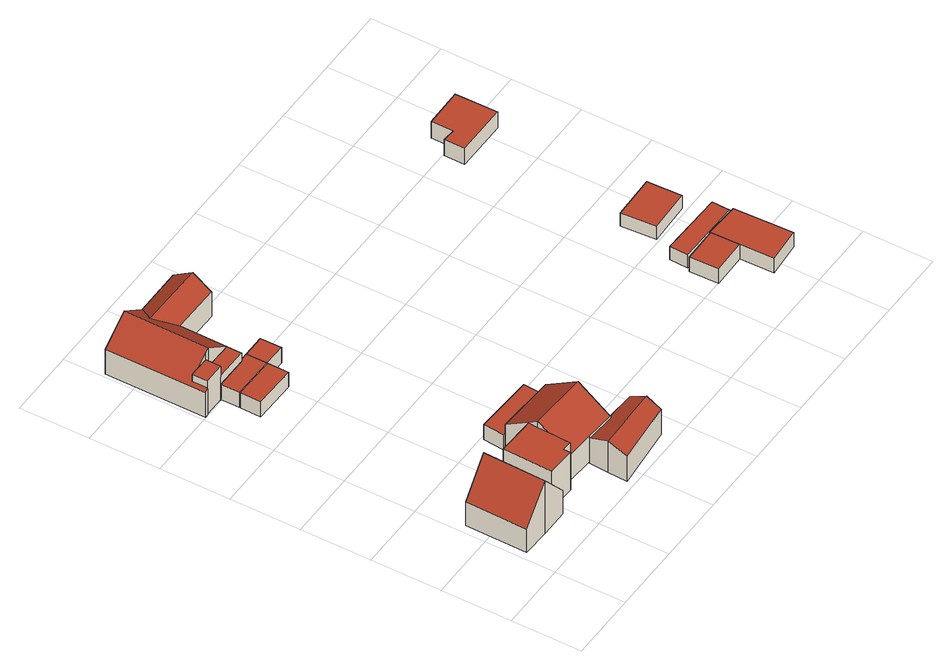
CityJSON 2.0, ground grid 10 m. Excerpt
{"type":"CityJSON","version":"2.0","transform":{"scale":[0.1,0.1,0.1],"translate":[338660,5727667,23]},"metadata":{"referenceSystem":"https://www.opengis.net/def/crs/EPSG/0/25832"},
"CityObjects":{
"building1":{"type":"Building","attributes":{"Gemeindeschluessel":"05170048","Geometrietyp2DReferenz":"3000","function":"31001_1010"},"address":[{"country":"Germany","locality":"Wesel","thoroughfareNumber":"4","thoroughfareName":"An der Eintrachtskate"}],"children":["building1-1","building1-2"]},
"building1-1":{"type":"BuildingPart","attributes":{"roofType":"3100","measuredHeight":8.76},"parents":["building1"],"geometry":[{"type":"Solid","lod":"2","boundaries":[[[[0,1,2,3]],[[4,5,1,0]],[[6,7,5,4]],[[8,9,7,6]],[[10,11,9,8]],[[12,13,11,10]],[[14,15,13,12]],[[0,3,14,12,10,4]],[[8,6,4,10]],[[1,5,7,9,11,13,15,2]],[[14,3,2,15]]]],"semantics":{"surfaces":[{"type":"WallSurface"},{"type":"RoofSurface"},{"type":"GroundSurface"},{"type":"ClosureSurface"}],"values":[[0,0,0,0,0,0,0,1,1,2,3]]}}]},
"building1-2":{"type":"BuildingPart","attributes":{"roofType":"9999","measuredHeight":6.28},"address":[{"country":"Germany","locality":"Wesel","thoroughfareNumber":"4","thoroughfareName":"An der Eintrachtskate"}],"parents":["building1"],"geometry":[{"type":"MultiSurface","lod":"2","boundaries":[[[16,17,18,19,20,21]],[[20,19,14,3]],[[18,22,15,19]],[[17,23,22,18]],[[16,24,23,17]],[[21,25,24,16]],[[20,2,25,21]],[[3,14,15,2]],[[15,22,23,24,25,2]]],"semantics":{"surfaces":[{"type":"RoofSurface"},{"type":"WallSurface"},{"type":"GroundSurface"}],"values":[0,1,1,1,1,1,1,1,2]}}]},
"building2":{"type":"Building","attributes":{"Geometrietyp2DReferenz":"3000","Gemeindeschluessel":"05170048","function":"31001_2463","roofType":"1000","measuredHeight":2.46},"address":[{"country":"Germany","locality":"Wesel","thoroughfareNumber":"6","thoroughfareName":"An der Eintrachtskate"}],"geometry":[{"type":"Solid","lod":"2","boundaries":[[[[26,27,28,29]],[[30,31,27,26]],[[32,33,31,30]],[[34,35,33,32]],[[29,28,35,34]],[[32,30,26,29,34]],[[27,31,33,35,28]]]],"semantics":{"surfaces":[{"type":"WallSurface"},{"type":"RoofSurface"},{"type":"GroundSurface"}],"values":[[0,0,0,0,0,1,2]]}}]},
"building3":{"type":"Building","attributes":{"Geometrietyp2DReferenz":"3000","Gemeindeschluessel":"05170048","function":"31001_2463","roofType":"1000","measuredHeight":2.45},"address":[{"country":"Germany","locality":"Wesel","thoroughfareNumber":"6","thoroughfareName":"An der Eintrachtskate"}],"geometry":[{"type":"Solid","lod":"2","boundaries":[[[[36,37,38,39]],[[40,41,37,36]],[[42,43,41,40]],[[29,28,43,42]],[[34,35,28,29]],[[39,38,35,34]],[[29,42,40,36,39,34]],[[37,41,43,28,35,38]]]],"semantics":{"surfaces":[{"type":"WallSurface"},{"type":"RoofSurface"},{"type":"GroundSurface"}],"values":[[0,0,0,0,0,0,1,2]]}}]},
"building4":{"type":"Building","attributes":{"Geometrietyp2DReferenz":"3000","Gemeindeschluessel":"05170048","function":"31001_1010","roofType":"3100","measuredHeight":7.29},"address":[{"country":"Germany","locality":"Wesel","thoroughfareNumber":"4","thoroughfareName":"An der Eintrachtskate"}],"geometry":[{"type":"Solid","lod":"2","boundaries":[[[[44,23,45,46]],[[47,48,23,44]],[[49,22,48,47]],[[50,51,22,49]],[[52,53,51,50]],[[54,55,53,52]],[[56,57,55,54]],[[58,59,57,56]],[[46,45,59,58]],[[44,46,58,56,54,47]],[[52,50,49,47,54]],[[23,48,22,51,53,55,57,59,45]]]],"semantics":{"surfaces":[{"type":"WallSurface"},{"type":"RoofSurface"},{"type":"GroundSurface"}],"values":[[0,0,0,0,0,0,0,0,0,1,1,2]]}}]},
"building5":{"type":"Building","attributes":{"Geometrietyp2DReferenz":"3000","Gemeindeschluessel":"05170048","function":"31001_2463","roofType":"3100","measuredHeight":5.3},"address":[{"country":"Germany","locality":"Wesel","thoroughfareNumber":"4","thoroughfareName":"An der Eintrachtskate"}],"geometry":[{"type":"Solid","lod":"2","boundaries":[[[[60,61,62,63]],[[64,65,61,60]],[[66,67,65,64]],[[68,69,67,66]],[[70,71,69,68]],[[72,73,71,70]],[[74,75,73,72]],[[63,62,75,74]],[[70,68,66,64,60,72]],[[63,74,72,60]],[[61,65,67,69,71,73,75,62]]]],"semantics":{"surfaces":[{"type":"WallSurface"},{"type":"RoofSurface"},{"type":"GroundSurface"}],"values":[[0,0,0,0,0,0,0,0,1,1,2]]}}]},
"building6":{"type":"Building","attributes":{"Geometrietyp2DReferenz":"3000","Gemeindeschluessel":"05170048","function":"31001_2463","roofType":"1000","measuredHeight":2.48},"geometry":[{"type":"Solid","lod":"2","boundaries":[[[[76,77,78,79]],[[80,81,77,76]],[[82,83,81,80]],[[79,78,83,82]],[[80,76,79,82]],[[77,81,83,78]]]],"semantics":{"surfaces":[{"type":"WallSurface"},{"type":"RoofSurface"},{"type":"GroundSurface"}],"values":[[0,0,0,0,1,2]]}}]},
"building7":{"type":"Building","attributes":{"Gemeindeschluessel":"05170048","Geometrietyp2DReferenz":"3000","function":"31001_1010"},"address":[{"country":"Germany","locality":"Wesel","thoroughfareNumber":"6","thoroughfareName":"An der Eintrachtskate"}],"children":["building7-1","building7-2","building7-3","building7-4"]},
"building7-1":{"type":"BuildingPart","attributes":{"roofType":"3100","measuredHeight":7.23},"parents":["building7"],"geometry":[{"type":"MultiSurface","lod":"2","boundaries":[[[84,85,86,87]],[[88,89,85,84]],[[90,91,89,88]],[[92,93,91,90]],[[94,95,96,97]],[[88,84,87,98,99,100,90]],[[101,102,86,85,89,91,93,96,95,103]],[[100,99,104,105]],[[105,104,101,103]],[[106,107,102,101]],[[99,108,109]],[[109,108,98,107,106]],[[107,110,86,102]],[[98,87,110,107]],[[97,96,93,92]],[[100,105,94]],[[95,94,105,103]],[[97,111,92,90,100,94]],[[92,111,97]]],"semantics":{"surfaces":[{"type":"WallSurface"},{"type":"RoofSurface"},{"type":"GroundSurface"},{"type":"ClosureSurface"}],"values":[0,0,0,0,0,1,2,0,3,0,0,3,0,3,3,0,3,1,3]}}]},
"building7-2":{"type":"BuildingPart","attributes":{"roofType":"1000","measuredHeight":4.06},"parents":["building7"],"geometry":[{"type":"MultiSurface","lod":"2","boundaries":[[[112,113,114,115]],[[116,117,95,94]],[[115,114,117,116]],[[94,104,112,115,116]],[[113,101,95,117,114]],[[38,106,101,113]],[[112,104,106,38]],[[104,105,103,101]],[[105,94,95,103]]],"semantics":{"surfaces":[{"type":"WallSurface"},{"type":"RoofSurface"},{"type":"GroundSurface"},{"type":"ClosureSurface"}],"values":[0,0,0,1,2,0,3,3,3]}}]},
"building7-3":{"type":"BuildingPart","attributes":{"roofType":"5000","measuredHeight":5.96},"parents":["building7"],"geometry":[{"type":"Solid","lod":"2","boundaries":[[[[118,119,93,92]],[[120,121,119,118]],[[122,123,121,120]],[[97,96,123,122]],[[118,92,111,120]],[[122,120,111,97]],[[93,119,121,123,96]],[[92,93,96,97]],[[92,97,111]]]],"semantics":{"surfaces":[{"type":"WallSurface"},{"type":"RoofSurface"},{"type":"GroundSurface"},{"type":"ClosureSurface"}],"values":[[0,0,0,0,1,1,2,3,3]]}}]},
"building7-4":{"type":"BuildingPart","attributes":{"roofType":"1000","measuredHeight":5.44},"address":[{"country":"Germany","locality":"Wesel","thoroughfareNumber":"6","thoroughfareName":"An der Eintrachtskate"}],"parents":["building7"],"geometry":[{"type":"MultiSurface","lod":"2","boundaries":[[[124,110,38,125]],[[109,126,124,125]],[[107,106,38,110]],[[124,126,98,87]],[[107,110,87,98]],[[126,108,98]],[[98,108,109,106,107]],[[109,125,112,104]],[[38,106,104,112]]],"semantics":{"surfaces":[{"type":"WallSurface"},{"type":"RoofSurface"},{"type":"GroundSurface"},{"type":"ClosureSurface"}],"values":[0,1,2,0,3,0,3,0,3]}}]},
"building8":{"type":"Building","attributes":{"Geometrietyp2DReferenz":"3000","Gemeindeschluessel":"05170048","function":"51009_1610","roofType":"1000","measuredHeight":2.55},"geometry":[{"type":"Solid","lod":"2","boundaries":[[[[127,128,129,130]],[[29,131,128,127]],[[42,132,131,29]],[[130,129,132,42]],[[29,127,130,42]],[[128,131,132,129]]]],"semantics":{"surfaces":[{"type":"WallSurface"},{"type":"RoofSurface"},{"type":"GroundSurface"}],"values":[[0,0,0,0,1,2]]}}]},
"building9":{"type":"Building","attributes":{"Geometrietyp2DReferenz":"3000","Gemeindeschluessel":"05170048","function":"51009_1610","roofType":"1000","measuredHeight":2.39},"geometry":[{"type":"Solid","lod":"2","boundaries":[[[[133,134,135,136]],[[137,138,134,133]],[[139,140,138,137]],[[136,135,140,139]],[[137,133,136,139]],[[134,138,140,135]]]],"semantics":{"surfaces":[{"type":"WallSurface"},{"type":"RoofSurface"},{"type":"GroundSurface"}],"values":[[0,0,0,0,1,2]]}}]},
"building10":{"type":"Building","attributes":{"Geometrietyp2DReferenz":"3000","Gemeindeschluessel":"05170048","function":"51009_1610","roofType":"1000","measuredHeight":2.17},"geometry":[{"type":"Solid","lod":"2","boundaries":[[[[141,142,143,144]],[[145,146,142,141]],[[147,148,146,145]],[[144,143,148,147]],[[145,141,144,147]],[[142,146,148,143]]]],"semantics":{"surfaces":[{"type":"WallSurface"},{"type":"RoofSurface"},{"type":"GroundSurface"}],"values":[[0,0,0,0,1,2]]}}]},
"building11":{"type":"Building","attributes":{"Geometrietyp2DReferenz":"3000","Gemeindeschluessel":"05170048","function":"31001_2723","roofType":"1000","measuredHeight":2.39},"address":[{"country":"Germany","locality":"Wesel","thoroughfareNumber":"4","thoroughfareName":"An der Eintrachtskate"}],"geometry":[{"type":"Solid","lod":"2","boundaries":[[[[149,150,151,152]],[[153,154,150,149]],[[155,156,154,153]],[[152,151,156,155]],[[153,149,152,155]],[[150,154,156,151]]]],"semantics":{"surfaces":[{"type":"WallSurface"},{"type":"RoofSurface"},{"type":"GroundSurface"}],"values":[[0,0,0,0,1,2]]}}]},
"building12":{"type":"Building","attributes":{"Geometrietyp2DReferenz":"3000","Gemeindeschluessel":"05170048","function":"31001_2723","roofType":"1000","measuredHeight":2.15},"geometry":[{"type":"Solid","lod":"2","boundaries":[[[[157,158,159,160]],[[161,162,158,157]],[[163,164,162,161]],[[160,159,164,163]],[[161,157,160,163]],[[158,162,164,159]]]],"semantics":{"surfaces":[{"type":"WallSurface"},{"type":"RoofSurface"},{"type":"GroundSurface"}],"values":[[0,0,0,0,1,2]]}}]},
"building13":{"type":"Building","attributes":{"Geometrietyp2DReferenz":"3000","Gemeindeschluessel":"05170048","function":"31001_1313","roofType":"1000","measuredHeight":2.71},"address":[{"country":"Germany","locality":"Wesel","thoroughfareNumber":"6","thoroughfareName":"An der Eintrachtskate"}],"geometry":[{"type":"Solid","lod":"2","boundaries":[[[[165,166,167,168]],[[169,170,166,165]],[[171,172,170,169]],[[173,174,172,171]],[[175,176,174,173]],[[168,167,176,175]],[[173,171,169,165,168,175]],[[166,170,172,174,176,167]]]],"semantics":{"surfaces":[{"type":"WallSurface"},{"type":"RoofSurface"},{"type":"GroundSurface"}],"values":[[0,0,0,0,0,0,1,2]]}}]}
},
"vertices":[
[88,44,47],[88,44,8],[88,60,8],[88,60,48],[48,44,96],[48,44,8],[8,45,47],[8,45,8],[9,133,47],[9,133,8],[50,133,96],[50,133,8],[90,132,47],[90,132,8],[90,130,48],[90,130,8],
[128,68,71],[142,67,71],[145,128,71],[90,130,71],[88,60,71],[128,58,71],[145,128,8],[142,67,8],[128,68,8],[128,58,8],
[99,441,34],[99,441,9],[99,471,9],[99,471,34],[37,442,34],[37,442,9],[38,471,34],[38,471,9],[38,472,34],[38,472,9],
[85,499,34],[85,499,9],[38,499,9],[38,499,34],[85,501,34],[85,501,9],[99,501,34],[99,501,9],
[142,67,50],[182,65,8],[182,65,50],[144,115,81],[144,115,8],[145,128,72],[146,162,50],[146,162,8],[231,158,50],[231,158,8],[229,110,81],[229,110,8],[226,65,51],[226,65,8],[226,62,50],[226,62,8],
[180,37,59],[180,37,6],[179,9,6],[179,9,48],[182,65,48],[182,65,6],[226,62,48],[226,62,6],[226,65,46],[226,65,6],[272,63,45],[272,63,6],[271,39,59],[271,39,6],[270,18,48],[270,18,6],
[233,190,32],[233,190,7],[148,194,7],[148,194,32],[231,159,32],[231,159,7],[146,164,32],[146,164,7],
[3,499,48],[3,499,7],[8,499,7],[8,499,52],[3,642,48],[3,642,7],[45,641,79],[45,641,7],[86,641,48],[86,641,7],[85,520,48],[85,520,7],[86,587,7],[86,587,48],[8,521,52],[38,521,75],[44,521,79],[38,521,7],[8,521,7],[44,521,7],[38,521,48],[44,521,48],[38,521,9],[8,521,9],[24,521,64],[38,521,64],[8,499,9],[61,614,67],
[38,499,48],[38,499,7],[85,499,7],[85,499,48],[85,501,48],[85,501,7],
[157,641,48],[157,641,7],[156,613,67],[156,613,7],[156,586,48],[156,586,7],
[8,499,64],[38,499,64],[8,521,64],
[131,471,34],[131,471,8],[131,501,8],[131,501,34],[99,471,8],[99,501,8],
[579,99,31],[579,99,7],[578,140,7],[578,140,31],[529,98,31],[529,98,7],[528,139,31],[528,139,7],
[625,142,29],[625,142,7],[626,168,7],[626,168,29],[532,144,29],[532,144,7],[533,170,29],[533,170,7],
[628,139,31],[628,139,7],[578,141,7],[578,141,31],[631,55,31],[631,55,7],[580,51,31],[580,51,7],
[617,205,28],[617,205,6],[615,254,6],[615,254,28],[555,202,28],[555,202,6],[552,252,28],[552,252,6],
[620,469,31],[620,469,4],[619,529,4],[619,529,31],[545,469,31],[545,469,4],[545,498,31],[545,498,4],[563,497,31],[563,497,4],[563,528,31],[563,528,4]
]}
